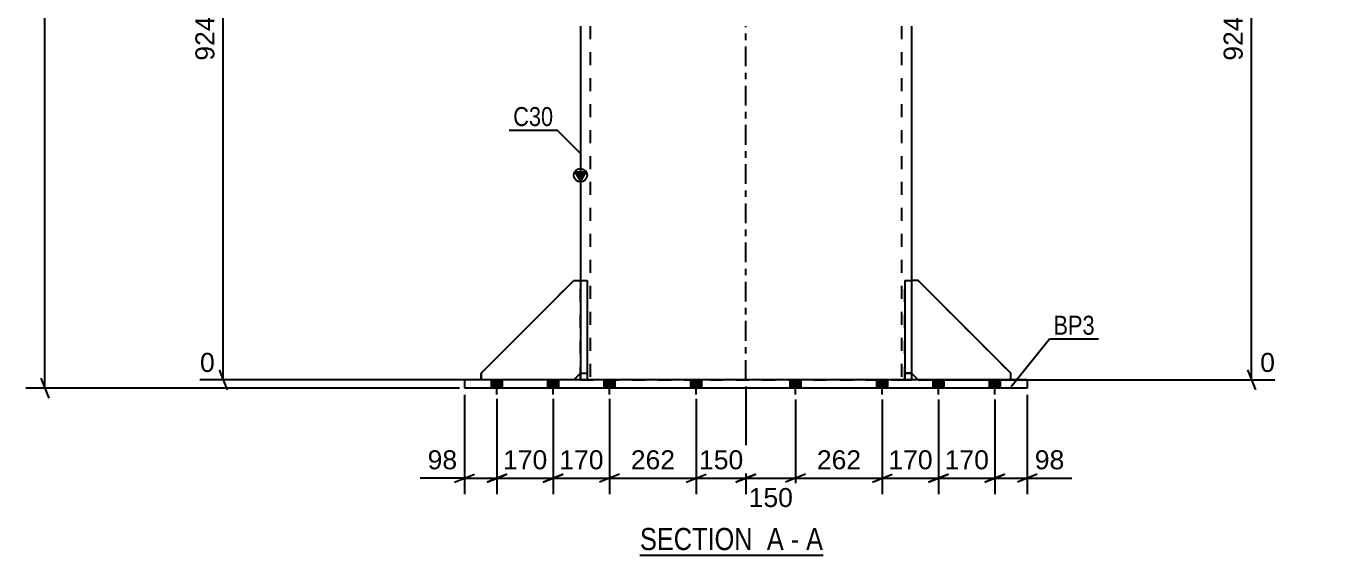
# Model space of a CAD drawing. Header units: millimetres. Extents: x 0 to 841, y 0 to 594.
# Drawn here: x 262.4 to 458.3, y 247.5 to 327.4 of the extents above; entities that cross this region are included whole.
import ezdxf

# ---------------------------------------------------------------- set-up
doc = ezdxf.new("R2010")
doc.units = ezdxf.units.MM
doc.linetypes.add('DXK_LINE_DOT2', pattern=[3.9198, 1.9599, -1.9599])
doc.linetypes.add('DXK_LINE_DOT3', pattern=[5.9187, 2.979, -0.9799, 0.9799, -0.9799])
doc.styles.add('Arial', font='arial.ttf', dxfattribs={"height": 0.2})
doc.styles.add('Arial Narrow', font='ARIALN.TTF', dxfattribs={"height": 0.2})

# ---------------------------------------------------------------- blocks, each defined once
blk = doc.blocks.new('Unknown-284856302-11 - 24076')
at = {"color": 6, "linetype": 'Continuous'}
blk.add_line((355.11, 247.49), (382.76, 247.49), dxfattribs=at)
at = {"color": 0, "linetype": 'Continuous'}
for points in [[(373.22, 248.24), (373.22, 251.74), (355.11, 251.74), (355.11, 248.24)], [(376.83, 248.24), (376.83, 251.74), (374.27, 251.74), (374.27, 248.24)], [(379.15, 248.24), (379.15, 251.74), (377.88, 251.74), (377.88, 248.24)], [(382.76, 248.24), (382.76, 251.74), (380.2, 251.74), (380.2, 248.24)]]:
    blk.add_wipeout(points, dxfattribs=at)
at = {"color": 7, "linetype": 'Continuous', "style": 'Arial Narrow'}
for s, p in [('SECTION ', (355.11, 248.24)), ('A', (374.27, 248.24)), ('A', (380.2, 248.24)), ('-', (377.88, 248.24))]:
    blk.add_text(s, height=3.34, dxfattribs=at).set_placement(p)
blk = doc.blocks.new('Part-284856302-24081 - 24076')
at = {"color": 2, "linetype": 'Continuous'}
for p, q in [((413.61, 273.94), (328.61, 273.94)), ((328.61, 273.94), (328.61, 272.69)), ((413.61, 272.69), (328.61, 272.69)), ((413.61, 273.94), (413.61, 272.69))]:
    blk.add_line(p, q, dxfattribs=at)
blk = doc.blocks.new('Part-284856302-24100 - 24076')
at = {"color": 2, "linetype": 'Continuous'}
for p, q in [((397.11, 288.94), (396.11, 288.94)), ((397.11, 288.94), (411.11, 274.94)), ((396.11, 274.94), (397.11, 273.94)), ((411.11, 273.94), (411.11, 274.94))]:
    blk.add_line(p, q, dxfattribs=at)
at = {"color": 7, "linetype": 'DXK_LINE_DOT2'}
for p, q in [((396.11, 288.94), (396.11, 274.94)), ((397.11, 273.94), (411.11, 273.94))]:
    blk.add_line(p, q, dxfattribs=at)
blk = doc.blocks.new('Part-284856302-24101 - 24076')
at = {"color": 2, "linetype": 'Continuous'}
for p, q in [((395.11, 288.94), (395.11, 273.94)), ((395.11, 288.94), (396.11, 288.94)), ((396.11, 288.94), (396.11, 273.94)), ((395.11, 274.94), (396.11, 274.94))]:
    blk.add_line(p, q, dxfattribs=at)
at = {"color": 7, "linetype": 'DXK_LINE_DOT2'}
blk.add_line((395.11, 273.94), (396.11, 273.94), dxfattribs=at)
blk = doc.blocks.new('Part-284856302-24102 - 24076')
at = {"color": 2, "linetype": 'Continuous'}
for p, q in [((331.11, 274.94), (345.11, 288.94)), ((345.11, 288.94), (346.11, 288.94)), ((331.11, 274.94), (331.11, 273.94)), ((346.11, 274.94), (345.11, 273.94))]:
    blk.add_line(p, q, dxfattribs=at)
at = {"color": 7, "linetype": 'DXK_LINE_DOT2'}
for p, q in [((346.11, 288.94), (346.11, 274.94)), ((345.11, 273.94), (331.11, 273.94))]:
    blk.add_line(p, q, dxfattribs=at)
blk = doc.blocks.new('Part-284856302-24103 - 24076')
at = {"color": 2, "linetype": 'Continuous'}
for p, q in [((346.11, 288.94), (346.11, 273.94)), ((346.11, 288.94), (347.11, 288.94)), ((347.11, 288.94), (347.11, 273.94)), ((346.11, 274.94), (347.11, 274.94))]:
    blk.add_line(p, q, dxfattribs=at)
at = {"color": 7, "linetype": 'DXK_LINE_DOT2'}
blk.add_line((346.11, 273.94), (347.11, 273.94), dxfattribs=at)
blk = doc.blocks.new('Part-284856302-24104 - 24076')
at = {"color": 7, "linetype": 'DXK_LINE_DOT2'}
for p, q in [((397.11, 288.94), (396.11, 288.94)), ((396.11, 288.94), (396.11, 274.94)), ((411.11, 274.94), (397.11, 288.94)), ((396.11, 274.94), (397.11, 273.94)), ((411.11, 273.94), (411.11, 274.94)), ((397.11, 273.94), (411.11, 273.94))]:
    blk.add_line(p, q, dxfattribs=at)
blk = doc.blocks.new('Part-284856302-24105 - 24076')
at = {"color": 7, "linetype": 'DXK_LINE_DOT2'}
for p, q in [((395.11, 273.94), (395.11, 288.94)), ((395.11, 288.94), (396.11, 288.94)), ((396.11, 288.94), (396.11, 273.94)), ((396.11, 274.94), (395.11, 274.94)), ((396.11, 273.94), (395.11, 273.94))]:
    blk.add_line(p, q, dxfattribs=at)
blk = doc.blocks.new('Part-284856302-24106 - 24076')
at = {"color": 7, "linetype": 'DXK_LINE_DOT2'}
for p, q in [((331.11, 274.94), (345.11, 288.94)), ((345.11, 288.94), (346.11, 288.94)), ((346.11, 288.94), (346.11, 274.94)), ((331.11, 273.94), (331.11, 274.94)), ((346.11, 274.94), (345.11, 273.94)), ((345.11, 273.94), (331.11, 273.94))]:
    blk.add_line(p, q, dxfattribs=at)
blk = doc.blocks.new('Part-284856302-24107 - 24076')
at = {"color": 7, "linetype": 'DXK_LINE_DOT2'}
for p, q in [((346.11, 273.94), (346.11, 288.94)), ((346.11, 288.94), (347.11, 288.94)), ((347.11, 288.94), (347.11, 273.94)), ((346.11, 274.94), (347.11, 274.94)), ((347.11, 273.94), (346.11, 273.94))]:
    blk.add_line(p, q, dxfattribs=at)
blk = doc.blocks.new('Part-284856302-24125 - 24076')
at = {"linetype": 'Continuous'}
blk.add_hatch(color=2, dxfattribs=at).paths.add_polyline_path([(346.11, 303.94), (345.31, 305.34), (346.91, 305.34)])
at = {"color": 2, "linetype": 'Continuous'}
for p, q in [((346.11, 327.34), (346.11, 288.94)), ((396.11, 327.34), (396.11, 288.94)), ((346.11, 303.94), (345.31, 305.34)), ((345.31, 305.34), (346.91, 305.34)), ((346.91, 305.34), (346.11, 303.94))]:
    blk.add_line(p, q, dxfattribs=at)
at = {"color": 7, "linetype": 'DXK_LINE_DOT2'}
for p, q in [((347.61, 327.34), (347.61, 273.94)), ((394.61, 327.34), (394.61, 273.94)), ((346.11, 288.94), (346.11, 273.94)), ((396.11, 288.94), (396.11, 273.94)), ((346.11, 273.94), (396.11, 273.94))]:
    blk.add_line(p, q, dxfattribs=at)
at = {"color": 7, "linetype": 'DXK_LINE_DOT3'}
blk.add_line((371.11, 273.94), (371.11, 327.34), dxfattribs=at)
at = {"color": 2, "linetype": 'Continuous'}
blk.add_circle((346.11, 304.84), 1, dxfattribs=at)
blk = doc.blocks.new('Bolt-284856302-24182 - 24076')
at = {"linetype": 'Continuous'}
for points in [[(332.69, 272.69), (334.34, 272.69), (334.34, 273.94), (332.69, 273.94)], [(332.69, 272.69), (334.34, 272.69), (334.34, 273.94), (332.69, 273.94)], [(332.69, 272.69), (334.34, 272.69), (334.34, 273.94), (332.69, 273.94)], [(332.69, 272.69), (334.34, 272.69), (334.34, 273.94), (332.69, 273.94)], [(332.69, 272.69), (334.34, 272.69), (334.34, 273.94), (332.69, 273.94)], [(332.69, 272.69), (334.34, 272.69), (334.34, 273.94), (332.69, 273.94)], [(332.69, 272.69), (334.34, 272.69), (334.34, 273.94), (332.69, 273.94)], [(332.69, 272.69), (334.34, 272.69), (334.34, 273.94), (332.69, 273.94)], [(341.19, 272.69), (342.84, 272.69), (342.84, 273.94), (341.19, 273.94)], [(341.19, 272.69), (342.84, 272.69), (342.84, 273.94), (341.19, 273.94)], [(341.19, 272.69), (342.84, 272.69), (342.84, 273.94), (341.19, 273.94)], [(341.19, 272.69), (342.84, 272.69), (342.84, 273.94), (341.19, 273.94)], [(341.19, 272.69), (342.84, 272.69), (342.84, 273.94), (341.19, 273.94)], [(341.19, 272.69), (342.84, 272.69), (342.84, 273.94), (341.19, 273.94)], [(341.19, 272.69), (342.84, 272.69), (342.84, 273.94), (341.19, 273.94)], [(341.19, 272.69), (342.84, 272.69), (342.84, 273.94), (341.19, 273.94)], [(349.69, 272.69), (351.34, 272.69), (351.34, 273.94), (349.69, 273.94)], [(349.69, 272.69), (351.34, 272.69), (351.34, 273.94), (349.69, 273.94)], [(349.69, 272.69), (351.34, 272.69), (351.34, 273.94), (349.69, 273.94)], [(349.69, 272.69), (351.34, 272.69), (351.34, 273.94), (349.69, 273.94)], [(362.79, 272.69), (364.44, 272.69), (364.44, 273.94), (362.79, 273.94)], [(362.79, 272.69), (364.44, 272.69), (364.44, 273.94), (362.79, 273.94)], [(362.79, 272.69), (364.44, 272.69), (364.44, 273.94), (362.79, 273.94)], [(362.79, 272.69), (364.44, 272.69), (364.44, 273.94), (362.79, 273.94)], [(377.79, 272.69), (379.44, 272.69), (379.44, 273.94), (377.79, 273.94)], [(377.79, 272.69), (379.44, 272.69), (379.44, 273.94), (377.79, 273.94)], [(377.79, 272.69), (379.44, 272.69), (379.44, 273.94), (377.79, 273.94)], [(377.79, 272.69), (379.44, 272.69), (379.44, 273.94), (377.79, 273.94)], [(390.89, 272.69), (392.54, 272.69), (392.54, 273.94), (390.89, 273.94)], [(390.89, 272.69), (392.54, 272.69), (392.54, 273.94), (390.89, 273.94)], [(390.89, 272.69), (392.54, 272.69), (392.54, 273.94), (390.89, 273.94)], [(390.89, 272.69), (392.54, 272.69), (392.54, 273.94), (390.89, 273.94)], [(399.39, 272.69), (401.04, 272.69), (401.04, 273.94), (399.39, 273.94)], [(399.39, 272.69), (401.04, 272.69), (401.04, 273.94), (399.39, 273.94)], [(399.39, 272.69), (401.04, 272.69), (401.04, 273.94), (399.39, 273.94)], [(399.39, 272.69), (401.04, 272.69), (401.04, 273.94), (399.39, 273.94)], [(399.39, 272.69), (401.04, 272.69), (401.04, 273.94), (399.39, 273.94)], [(399.39, 272.69), (401.04, 272.69), (401.04, 273.94), (399.39, 273.94)], [(399.39, 272.69), (401.04, 272.69), (401.04, 273.94), (399.39, 273.94)], [(399.39, 272.69), (401.04, 272.69), (401.04, 273.94), (399.39, 273.94)], [(407.89, 272.69), (409.54, 272.69), (409.54, 273.94), (407.89, 273.94)], [(407.89, 272.69), (409.54, 272.69), (409.54, 273.94), (407.89, 273.94)], [(407.89, 272.69), (409.54, 272.69), (409.54, 273.94), (407.89, 273.94)], [(407.89, 272.69), (409.54, 272.69), (409.54, 273.94), (407.89, 273.94)], [(407.89, 272.69), (409.54, 272.69), (409.54, 273.94), (407.89, 273.94)], [(407.89, 272.69), (409.54, 272.69), (409.54, 273.94), (407.89, 273.94)], [(407.89, 272.69), (409.54, 272.69), (409.54, 273.94), (407.89, 273.94)], [(407.89, 272.69), (409.54, 272.69), (409.54, 273.94), (407.89, 273.94)]]:
    blk.add_hatch(color=1, dxfattribs=at).paths.add_polyline_path(points)
at = {"color": 1, "linetype": 'Continuous'}
for p, q in [((332.69, 272.69), (332.69, 273.94)), ((332.69, 272.69), (332.69, 273.94)), ((332.69, 272.69), (332.69, 273.94)), ((332.69, 272.69), (332.69, 273.94)), ((332.69, 272.69), (332.69, 273.94)), ((332.69, 272.69), (332.69, 273.94)), ((332.69, 272.69), (332.69, 273.94)), ((332.69, 272.69), (332.69, 273.94)), ((333.51, 271.74), (333.51, 273.94)), ((333.51, 271.74), (333.51, 273.94)), ((333.51, 271.74), (333.51, 273.94)), ((333.51, 271.74), (333.51, 273.94)), ((333.51, 271.74), (333.51, 273.94)), ((333.51, 271.74), (333.51, 273.94)), ((333.51, 271.74), (333.51, 273.94)), ((333.51, 271.74), (333.51, 273.94)), ((334.34, 272.69), (334.34, 273.94)), ((334.34, 272.69), (334.34, 273.94)), ((334.34, 272.69), (334.34, 273.94)), ((334.34, 272.69), (334.34, 273.94)), ((334.34, 272.69), (334.34, 273.94)), ((334.34, 272.69), (334.34, 273.94)), ((334.34, 272.69), (334.34, 273.94)), ((334.34, 272.69), (334.34, 273.94)), ((341.19, 272.69), (341.19, 273.94)), ((341.19, 272.69), (341.19, 273.94)), ((341.19, 272.69), (341.19, 273.94)), ((341.19, 272.69), (341.19, 273.94)), ((341.19, 272.69), (341.19, 273.94)), ((341.19, 272.69), (341.19, 273.94)), ((341.19, 272.69), (341.19, 273.94)), ((341.19, 272.69), (341.19, 273.94)), ((342.01, 271.74), (342.01, 273.94)), ((342.01, 271.74), (342.01, 273.94)), ((342.01, 271.74), (342.01, 273.94)), ((342.01, 271.74), (342.01, 273.94)), ((342.01, 271.74), (342.01, 273.94)), ((342.01, 271.74), (342.01, 273.94)), ((342.01, 271.74), (342.01, 273.94)), ((342.01, 271.74), (342.01, 273.94)), ((342.84, 272.69), (342.84, 273.94)), ((342.84, 272.69), (342.84, 273.94)), ((342.84, 272.69), (342.84, 273.94)), ((342.84, 272.69), (342.84, 273.94)), ((342.84, 272.69), (342.84, 273.94)), ((342.84, 272.69), (342.84, 273.94)), ((342.84, 272.69), (342.84, 273.94)), ((342.84, 272.69), (342.84, 273.94)), ((349.69, 272.69), (349.69, 273.94)), ((349.69, 272.69), (349.69, 273.94)), ((349.69, 272.69), (349.69, 273.94)), ((349.69, 272.69), (349.69, 273.94)), ((350.51, 271.74), (350.51, 273.94)), ((350.51, 271.74), (350.51, 273.94)), ((350.51, 271.74), (350.51, 273.94)), ((350.51, 271.74), (350.51, 273.94)), ((351.34, 272.69), (351.34, 273.94)), ((351.34, 272.69), (351.34, 273.94)), ((351.34, 272.69), (351.34, 273.94)), ((351.34, 272.69), (351.34, 273.94)), ((362.79, 272.69), (362.79, 273.94)), ((362.79, 272.69), (362.79, 273.94)), ((362.79, 272.69), (362.79, 273.94)), ((362.79, 272.69), (362.79, 273.94)), ((363.61, 271.74), (363.61, 273.94)), ((363.61, 271.74), (363.61, 273.94)), ((363.61, 271.74), (363.61, 273.94)), ((363.61, 271.74), (363.61, 273.94)), ((364.44, 272.69), (364.44, 273.94)), ((364.44, 272.69), (364.44, 273.94)), ((364.44, 272.69), (364.44, 273.94)), ((364.44, 272.69), (364.44, 273.94)), ((377.79, 272.69), (377.79, 273.94)), ((377.79, 272.69), (377.79, 273.94)), ((377.79, 272.69), (377.79, 273.94)), ((377.79, 272.69), (377.79, 273.94)), ((378.61, 271.74), (378.61, 273.94)), ((378.61, 271.74), (378.61, 273.94)), ((378.61, 271.74), (378.61, 273.94)), ((378.61, 271.74), (378.61, 273.94)), ((379.44, 272.69), (379.44, 273.94)), ((379.44, 272.69), (379.44, 273.94)), ((379.44, 272.69), (379.44, 273.94)), ((379.44, 272.69), (379.44, 273.94)), ((390.89, 272.69), (390.89, 273.94)), ((390.89, 272.69), (390.89, 273.94)), ((390.89, 272.69), (390.89, 273.94)), ((390.89, 272.69), (390.89, 273.94)), ((391.71, 271.74), (391.71, 273.94)), ((391.71, 271.74), (391.71, 273.94)), ((391.71, 271.74), (391.71, 273.94)), ((391.71, 271.74), (391.71, 273.94)), ((392.54, 272.69), (392.54, 273.94)), ((392.54, 272.69), (392.54, 273.94)), ((392.54, 272.69), (392.54, 273.94)), ((392.54, 272.69), (392.54, 273.94)), ((399.39, 272.69), (399.39, 273.94)), ((399.39, 272.69), (399.39, 273.94)), ((399.39, 272.69), (399.39, 273.94)), ((399.39, 272.69), (399.39, 273.94)), ((399.39, 272.69), (399.39, 273.94)), ((399.39, 272.69), (399.39, 273.94)), ((399.39, 272.69), (399.39, 273.94)), ((399.39, 272.69), (399.39, 273.94)), ((400.21, 271.74), (400.21, 273.94)), ((400.21, 271.74), (400.21, 273.94)), ((400.21, 271.74), (400.21, 273.94)), ((400.21, 271.74), (400.21, 273.94)), ((400.21, 271.74), (400.21, 273.94)), ((400.21, 271.74), (400.21, 273.94)), ((400.21, 271.74), (400.21, 273.94)), ((400.21, 271.74), (400.21, 273.94)), ((401.04, 272.69), (401.04, 273.94)), ((401.04, 272.69), (401.04, 273.94)), ((401.04, 272.69), (401.04, 273.94)), ((401.04, 272.69), (401.04, 273.94)), ((401.04, 272.69), (401.04, 273.94)), ((401.04, 272.69), (401.04, 273.94)), ((401.04, 272.69), (401.04, 273.94)), ((401.04, 272.69), (401.04, 273.94)), ((407.89, 272.69), (407.89, 273.94)), ((407.89, 272.69), (407.89, 273.94)), ((407.89, 272.69), (407.89, 273.94)), ((407.89, 272.69), (407.89, 273.94)), ((407.89, 272.69), (407.89, 273.94)), ((407.89, 272.69), (407.89, 273.94)), ((407.89, 272.69), (407.89, 273.94)), ((407.89, 272.69), (407.89, 273.94)), ((408.71, 271.74), (408.71, 273.94)), ((408.71, 271.74), (408.71, 273.94)), ((408.71, 271.74), (408.71, 273.94)), ((408.71, 271.74), (408.71, 273.94)), ((408.71, 271.74), (408.71, 273.94)), ((408.71, 271.74), (408.71, 273.94)), ((408.71, 271.74), (408.71, 273.94)), ((408.71, 271.74), (408.71, 273.94)), ((409.54, 272.69), (409.54, 273.94)), ((409.54, 272.69), (409.54, 273.94)), ((409.54, 272.69), (409.54, 273.94)), ((409.54, 272.69), (409.54, 273.94)), ((409.54, 272.69), (409.54, 273.94)), ((409.54, 272.69), (409.54, 273.94)), ((409.54, 272.69), (409.54, 273.94)), ((409.54, 272.69), (409.54, 273.94))]:
    blk.add_line(p, q, dxfattribs=at)
blk = doc.blocks.new('StraightDimension-284856302-28289 - 24076')
at = {"color": 7, "linetype": 'Continuous'}
for p, q in [((292.78, 377.74), (291.58, 380.74)), ((345.11, 379.24), (277.49, 379.24)), ((292.18, 273.94), (292.18, 379.24)), ((291.58, 275.44), (292.78, 272.44)), ((345.11, 273.94), (288.66, 273.94))]:
    blk.add_line(p, q, dxfattribs=at)
at = {"color": 0, "linetype": 'Continuous'}
for points in [[(286.98, 379.84), (286.98, 384.04), (276.89, 384.04), (276.89, 379.84)], [(291.48, 274.54), (291.48, 278.74), (288.06, 278.74), (288.06, 274.54)]]:
    blk.add_wipeout(points, dxfattribs=at)
at = {"color": 0}
blk.add_wipeout([(291.43, 331.63), (287.23, 331.63), (287.23, 321.54), (291.43, 321.54)], dxfattribs=at)
at = {"color": 3, "linetype": 'Continuous', "style": 'Arial'}
for s, height, p in [('9240', 2.865, (277.49, 380.44)), ('0', 2.87, (288.66, 275.14))]:
    blk.add_text(s, height=height, dxfattribs=at).set_placement(p)
at = {"color": 3, "style": 'Arial'}
blk.add_text('9240', height=2.865, rotation=90.0002, dxfattribs=at).set_placement((290.83, 322.14))
blk = doc.blocks.new('StraightDimension-284856302-27932 - 24076')
at = {"color": 7, "linetype": 'Continuous'}
for p, q in [((408.71, 270.99), (408.71, 256.69)), ((413.61, 271.69), (413.61, 256.69)), ((407.21, 258.49), (410.21, 259.69)), ((408.71, 259.09), (413.61, 259.09)), ((415.11, 259.69), (412.11, 258.49))]:
    blk.add_line(p, q, dxfattribs=at)
at = {"color": 0}
blk.add_wipeout([(419.78, 259.84), (419.78, 264.04), (414.14, 264.04), (414.14, 259.84)], dxfattribs=at)
at = {"color": 7, "linetype": 'Continuous'}
blk.add_line((413.61, 259.09), (420.31, 259.09), dxfattribs=at)
blk.add_line((413.61, 259.09), (420.31, 259.09), dxfattribs=at)
at = {"color": 3, "style": 'Arial'}
blk.add_text('98', height=2.865, dxfattribs=at).set_placement((414.74, 260.44))
blk = doc.blocks.new('StraightDimension-284856302-27933 - 24076')
at = {"color": 7, "linetype": 'Continuous'}
for p, q in [((400.21, 270.99), (400.21, 256.69)), ((408.71, 270.99), (408.71, 256.69)), ((398.71, 258.49), (401.71, 259.69)), ((400.21, 259.09), (408.71, 259.09)), ((410.21, 259.69), (407.21, 258.49))]:
    blk.add_line(p, q, dxfattribs=at)
at = {"color": 0}
blk.add_wipeout([(408.4, 259.84), (408.4, 264.04), (400.53, 264.04), (400.53, 259.84)], dxfattribs=at)
at = {"color": 3, "style": 'Arial'}
blk.add_text('170', height=2.865, dxfattribs=at).set_placement((401.13, 260.44))
blk = doc.blocks.new('StraightDimension-284856302-27934 - 24076')
at = {"color": 7, "linetype": 'Continuous'}
for p, q in [((391.71, 270.99), (391.71, 256.69)), ((400.21, 270.99), (400.21, 256.69)), ((390.21, 258.49), (393.21, 259.69)), ((391.71, 259.09), (400.21, 259.09)), ((401.71, 259.69), (398.71, 258.49))]:
    blk.add_line(p, q, dxfattribs=at)
at = {"color": 0}
blk.add_wipeout([(399.9, 259.84), (399.9, 264.04), (392.03, 264.04), (392.03, 259.84)], dxfattribs=at)
at = {"color": 3, "style": 'Arial'}
blk.add_text('170', height=2.865, dxfattribs=at).set_placement((392.63, 260.44))
blk = doc.blocks.new('StraightDimension-284856302-27935 - 24076')
at = {"color": 7, "linetype": 'Continuous'}
for p, q in [((378.61, 270.99), (378.61, 256.69)), ((391.71, 270.99), (391.71, 256.69)), ((380.11, 259.69), (377.11, 258.49)), ((378.61, 259.09), (391.71, 259.09)), ((390.21, 258.49), (393.21, 259.69))]:
    blk.add_line(p, q, dxfattribs=at)
at = {"color": 0}
blk.add_wipeout([(389.1, 259.84), (389.1, 264.04), (381.23, 264.04), (381.23, 259.84)], dxfattribs=at)
at = {"color": 3, "style": 'Arial'}
blk.add_text('262', height=2.865, dxfattribs=at).set_placement((381.83, 260.44))
blk = doc.blocks.new('StraightDimension-284856302-27936 - 24076')
at = {"color": 7, "linetype": 'Continuous'}
for p, q in [((371.11, 272.94), (371.11, 256.24)), ((378.61, 270.99), (378.61, 256.24)), ((369.61, 258.49), (372.61, 259.69)), ((371.11, 259.09), (378.61, 259.09)), ((380.11, 259.69), (377.11, 258.49))]:
    blk.add_line(p, q, dxfattribs=at)
at = {"color": 0}
blk.add_wipeout([(378.8, 254.14), (378.8, 258.34), (370.93, 258.34), (370.93, 254.14)], dxfattribs=at)
at = {"color": 3, "style": 'Arial'}
blk.add_text('150', height=2.865, dxfattribs=at).set_placement((371.53, 254.74))
blk = doc.blocks.new('StraightDimension-284856302-27937 - 24076')
at = {"color": 7, "linetype": 'Continuous'}
for p, q in [((371.11, 272.94), (371.11, 256.69)), ((363.61, 271.1), (363.61, 256.69)), ((362.11, 258.49), (365.11, 259.69)), ((363.61, 259.09), (371.11, 259.09)), ((372.61, 259.69), (369.61, 258.49))]:
    blk.add_line(p, q, dxfattribs=at)
at = {"color": 0}
blk.add_wipeout([(371.3, 259.84), (371.3, 264.04), (363.43, 264.04), (363.43, 259.84)], dxfattribs=at)
at = {"color": 3, "style": 'Arial'}
blk.add_text('150', height=2.865, dxfattribs=at).set_placement((364.03, 260.44))
blk = doc.blocks.new('StraightDimension-284856302-27938 - 24076')
at = {"color": 7, "linetype": 'Continuous'}
for p, q in [((350.51, 271.1), (350.51, 256.69)), ((363.61, 271.1), (363.61, 256.69)), ((352.01, 259.69), (349.01, 258.49)), ((350.51, 259.09), (363.61, 259.09)), ((362.11, 258.49), (365.11, 259.69))]:
    blk.add_line(p, q, dxfattribs=at)
at = {"color": 0}
blk.add_wipeout([(361, 259.84), (361, 264.04), (353.13, 264.04), (353.13, 259.84)], dxfattribs=at)
at = {"color": 3, "style": 'Arial'}
blk.add_text('262', height=2.865, dxfattribs=at).set_placement((353.73, 260.44))
blk = doc.blocks.new('StraightDimension-284856302-27939 - 24076')
at = {"color": 7, "linetype": 'Continuous'}
for p, q in [((342.01, 271.1), (342.01, 256.69)), ((350.51, 271.1), (350.51, 256.69)), ((340.51, 258.49), (343.51, 259.69)), ((342.01, 259.09), (350.51, 259.09)), ((352.01, 259.69), (349.01, 258.49))]:
    blk.add_line(p, q, dxfattribs=at)
at = {"color": 0}
blk.add_wipeout([(350.2, 259.84), (350.2, 264.04), (342.33, 264.04), (342.33, 259.84)], dxfattribs=at)
at = {"color": 3, "style": 'Arial'}
blk.add_text('170', height=2.865, dxfattribs=at).set_placement((342.93, 260.44))
blk = doc.blocks.new('StraightDimension-284856302-27940 - 24076')
at = {"color": 7, "linetype": 'Continuous'}
for p, q in [((333.51, 271.1), (333.51, 256.69)), ((342.01, 271.1), (342.01, 256.69)), ((332.01, 258.49), (335.01, 259.69)), ((333.51, 259.09), (342.01, 259.09)), ((343.51, 259.69), (340.51, 258.49))]:
    blk.add_line(p, q, dxfattribs=at)
at = {"color": 0}
blk.add_wipeout([(341.7, 259.84), (341.7, 264.04), (333.83, 264.04), (333.83, 259.84)], dxfattribs=at)
at = {"color": 3, "style": 'Arial'}
blk.add_text('170', height=2.865, dxfattribs=at).set_placement((334.43, 260.44))
blk = doc.blocks.new('StraightDimension-284856302-27941 - 24076')
at = {"color": 7, "linetype": 'Continuous'}
for p, q in [((328.61, 271.69), (328.61, 256.69)), ((333.51, 271.1), (333.51, 256.69)), ((327.11, 258.49), (330.11, 259.69)), ((328.61, 259.09), (333.51, 259.09)), ((335.01, 259.69), (332.01, 258.49))]:
    blk.add_line(p, q, dxfattribs=at)
at = {"color": 0}
blk.add_wipeout([(328.09, 259.84), (328.09, 264.04), (322.44, 264.04), (322.44, 259.84)], dxfattribs=at)
at = {"color": 7, "linetype": 'Continuous'}
blk.add_line((328.61, 259.09), (321.91, 259.09), dxfattribs=at)
blk.add_line((328.61, 259.09), (321.91, 259.09), dxfattribs=at)
at = {"color": 3, "style": 'Arial'}
blk.add_text('98', height=2.865, dxfattribs=at).set_placement((323.04, 260.44))
blk = doc.blocks.new('StraightDimension-284856302-28337 - 24076')
at = {"color": 7, "linetype": 'Continuous'}
for p, q in [((448.08, 377.74), (446.88, 380.74)), ((397.11, 379.24), (457.68, 379.24)), ((447.48, 273.94), (447.48, 379.24)), ((446.88, 275.44), (448.08, 272.44)), ((397.11, 273.94), (451.01, 273.94))]:
    blk.add_line(p, q, dxfattribs=at)
at = {"color": 0, "linetype": 'Continuous'}
for points in [[(458.28, 379.84), (458.28, 384.04), (448.18, 384.04), (448.18, 379.84)], [(451.61, 274.54), (451.61, 278.74), (448.18, 278.74), (448.18, 274.54)]]:
    blk.add_wipeout(points, dxfattribs=at)
at = {"color": 0}
blk.add_wipeout([(446.73, 331.64), (442.53, 331.64), (442.53, 321.54), (446.73, 321.54)], dxfattribs=at)
at = {"color": 3, "linetype": 'Continuous', "style": 'Arial'}
for s, height, p in [('9240', 2.865, (448.78, 380.44)), ('0', 2.87, (448.78, 275.14))]:
    blk.add_text(s, height=height, dxfattribs=at).set_placement(p)
at = {"color": 3, "style": 'Arial'}
blk.add_text('9240', height=2.865, rotation=90.0002, dxfattribs=at).set_placement((446.13, 322.14))
blk = doc.blocks.new('StraightDimension-284856302-28388 - 24076')
at = {"color": 7, "linetype": 'Continuous'}
for p, q in [((265.22, 272.69), (265.22, 520.75)), ((327.86, 272.69), (262.37, 272.69)), ((264.62, 274.19), (265.82, 271.19))]:
    blk.add_line(p, q, dxfattribs=at)
blk = doc.blocks.new('Mark-284856302-28747 - 24076')
at = {"color": 0}
blk.add_wipeout([(423.78, 280.76), (423.78, 283.76), (417.57, 283.76), (417.57, 280.76)], dxfattribs=at)
blk.add_wipeout([(423.78, 280.76), (423.78, 283.76), (417.57, 283.76), (417.57, 280.76)], dxfattribs=at)
at = {"color": 30, "linetype": 'Continuous'}
for p, q in [((411.15, 272.96), (416.97, 280.16)), ((416.97, 280.16), (424.38, 280.16))]:
    blk.add_line(p, q, dxfattribs=at)
at = {"color": 3, "style": 'Arial Narrow'}
blk.add_text('BP3', height=2.863, dxfattribs=at).set_placement((417.57, 280.76))
blk = doc.blocks.new('Mark-284856302-28764 - 24076')
at = {"color": 0}
blk.add_wipeout([(342, 312.27), (342, 315.27), (335.97, 315.27), (335.97, 312.27)], dxfattribs=at)
blk.add_wipeout([(342, 312.27), (342, 315.27), (335.97, 315.27), (335.97, 312.27)], dxfattribs=at)
at = {"color": 30, "linetype": 'Continuous'}
for p in [(335.37, 311.67), (346.14, 308.14)]:
    blk.add_line(p, (342.6, 311.67), dxfattribs=at)
at = {"color": 3, "style": 'Arial Narrow'}
blk.add_text('C30', height=2.863, dxfattribs=at).set_placement((335.97, 312.27))

msp = doc.modelspace()

# ---------------------------------------------------------------- block references
for name in ['Part-284856302-24125 - 24076', 'Part-284856302-24102 - 24076', 'Part-284856302-24106 - 24076', 'Part-284856302-24103 - 24076', 'Part-284856302-24107 - 24076', 'Part-284856302-24101 - 24076', 'Part-284856302-24105 - 24076', 'Part-284856302-24100 - 24076', 'Part-284856302-24104 - 24076', 'Part-284856302-24081 - 24076', 'Bolt-284856302-24182 - 24076', 'Unknown-284856302-11 - 24076']:
    msp.add_blockref(name, (0, 0))

# ---------------------------------------------------------------- next in the draw order: block references
for name in ['StraightDimension-284856302-28289 - 24076', 'StraightDimension-284856302-27932 - 24076']:
    msp.add_blockref(name, (0, 0))

# ---------------------------------------------------------------- next in the draw order: block references
for name in ['StraightDimension-284856302-28337 - 24076', 'StraightDimension-284856302-27933 - 24076']:
    msp.add_blockref(name, (0, 0))

# ---------------------------------------------------------------- next in the draw order: block references
for name in ['Mark-284856302-28747 - 24076', 'StraightDimension-284856302-27934 - 24076']:
    msp.add_blockref(name, (0, 0))

# ---------------------------------------------------------------- next in the draw order: block references
msp.add_blockref('StraightDimension-284856302-27935 - 24076', (0, 0))

# ---------------------------------------------------------------- next in the draw order: block references
msp.add_blockref('StraightDimension-284856302-27936 - 24076', (0, 0))

# ---------------------------------------------------------------- next in the draw order: block references
msp.add_blockref('StraightDimension-284856302-27937 - 24076', (0, 0))

# ---------------------------------------------------------------- next in the draw order: block references
msp.add_blockref('StraightDimension-284856302-27938 - 24076', (0, 0))

# ---------------------------------------------------------------- next in the draw order: block references
msp.add_blockref('StraightDimension-284856302-27939 - 24076', (0, 0))

# ---------------------------------------------------------------- next in the draw order: block references
msp.add_blockref('StraightDimension-284856302-27940 - 24076', (0, 0))

# ---------------------------------------------------------------- next in the draw order: block references
msp.add_blockref('StraightDimension-284856302-27941 - 24076', (0, 0))

# ---------------------------------------------------------------- next in the draw order: block references
msp.add_blockref('StraightDimension-284856302-28388 - 24076', (0, 0))

# ---------------------------------------------------------------- next in the draw order: block references
msp.add_blockref('Mark-284856302-28764 - 24076', (0, 0))

doc.saveas('drawing.dxf')
